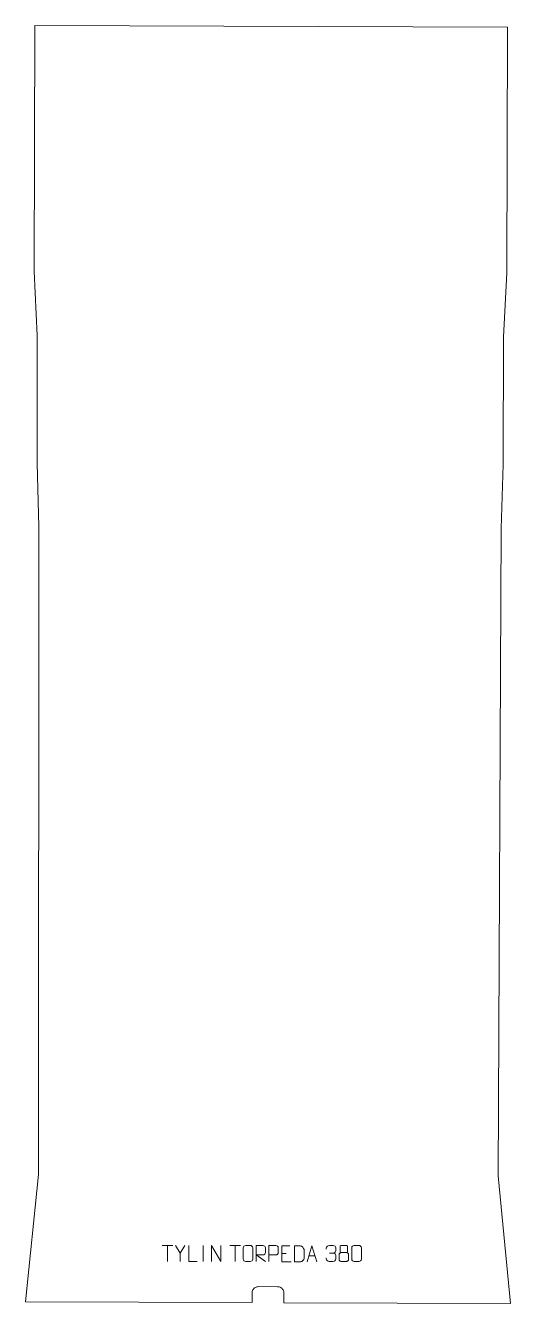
# Model space of a CAD drawing. Header units: millimetres. Extents: x -380 to 380, y -1358 to 643.
import ezdxf

# ---------------------------------------------------------------- set-up
doc = ezdxf.new("R2010")
doc.units = ezdxf.units.MM
doc.header["$MEASUREMENT"] = 0
doc.layers.add('layer 1', color=7, linetype='Continuous')

msp = doc.modelspace()

# ---------------------------------------------------------------- linework, layer by layer
at = {"layer": 'layer 1', "color": 242, "lineweight": 9}
msp.add_open_spline([(368.1496, -44.705), (368.1496, -44.705), (364.8755, -144.6054), (364.8755, -144.6054), (364.8755, -144.6054), (364.8755, -144.6054), (360.0794, -1157.9247), (360.0794, -1157.9247), (360.0794, -1157.9247), (360.0794, -1157.9247), (379.5014, -1357.5), (379.5014, -1357.5), (379.5014, -1357.5), (379.5014, -1357.5), (24.9678, -1356.3123), (24.9678, -1356.3123), (24.9678, -1356.3123), (24.9678, -1356.3123), (25.005, -1341.3516), (25.005, -1341.3516), (25.005, -1341.3516), (25.005, -1341.3516), (24.9234, -1340.049), (24.9234, -1340.049), (24.9234, -1340.049), (24.9234, -1340.049), (24.6717, -1338.7687), (24.6717, -1338.7687), (24.6717, -1338.7687), (24.6717, -1338.7687), (24.2538, -1337.5314), (24.2538, -1337.5314), (24.2538, -1337.5314), (24.2538, -1337.5314), (23.6796, -1336.3601), (23.6796, -1336.3601), (23.6796, -1336.3601), (23.6796, -1336.3601), (22.9565, -1335.2726), (22.9565, -1335.2726), (22.9565, -1335.2726), (22.9565, -1335.2726), (22.0983, -1334.2884), (22.0983, -1334.2884), (22.0983, -1334.2884), (22.0983, -1334.2884), (21.1179, -1333.4249), (21.1179, -1333.4249), (21.1179, -1333.4249), (21.1179, -1333.4249), (20.0335, -1332.6966), (20.0335, -1332.6966), (20.0335, -1332.6966), (20.0335, -1332.6966), (18.8633, -1332.1155), (18.8633, -1332.1155), (18.8633, -1332.1155), (18.8633, -1332.1155), (17.6271, -1331.6922), (17.6271, -1331.6922), (17.6271, -1331.6922), (17.6271, -1331.6922), (16.3472, -1331.4338), (16.3472, -1331.4338), (16.3472, -1331.4338), (16.3472, -1331.4338), (15.0431, -1331.3442), (15.0431, -1331.3442), (15.0431, -1331.3442), (15.0431, -1331.3442), (-14.9171, -1331.2436), (-14.9171, -1331.2436), (-14.9171, -1331.2436), (-14.9171, -1331.2436), (-16.2212, -1331.3241), (-16.2212, -1331.3241), (-16.2212, -1331.3241), (-16.2212, -1331.3241), (-17.5041, -1331.5742), (-17.5041, -1331.5742), (-17.5041, -1331.5742), (-17.5041, -1331.5742), (-18.7415, -1331.9894), (-18.7415, -1331.9894), (-18.7415, -1331.9894), (-18.7415, -1331.9894), (-19.9143, -1332.5626), (-19.9143, -1332.5626), (-19.9143, -1332.5626), (-19.9143, -1332.5626), (-21.0029, -1333.2841), (-21.0029, -1333.2841), (-21.0029, -1333.2841), (-21.0029, -1333.2841), (-21.9871, -1334.1412), (-21.9871, -1334.1412), (-21.9871, -1334.1412), (-21.9871, -1334.1412), (-22.8506, -1335.1185), (-22.8506, -1335.1185), (-22.8506, -1335.1185), (-22.8506, -1335.1185), (-23.579, -1336.2018), (-23.579, -1336.2018), (-23.579, -1336.2018), (-23.579, -1336.2018), (-24.1601, -1337.3697), (-24.1601, -1337.3697), (-24.1601, -1337.3697), (-24.1601, -1337.3697), (-24.5833, -1338.604), (-24.5833, -1338.604), (-24.5833, -1338.604), (-24.5833, -1338.604), (-24.8418, -1339.8828), (-24.8418, -1339.8828), (-24.8418, -1339.8828), (-24.8418, -1339.8828), (-24.9302, -1341.1843), (-24.9302, -1341.1843), (-24.9302, -1341.1843), (-24.9302, -1341.1843), (-24.9678, -1356.145), (-24.9678, -1356.145), (-24.9678, -1356.145), (-24.9678, -1356.145), (-379.5015, -1354.9585), (-379.5015, -1354.9585), (-379.5015, -1354.9585), (-379.5015, -1354.9585), (-359.0736, -1155.5157), (-359.0736, -1155.5157), (-359.0736, -1155.5157), (-359.0736, -1155.5157), (-358.7642, -142.1804), (-358.7642, -142.1804), (-358.7642, -142.1804), (-358.7642, -142.1804), (-361.5362, -42.2603), (-361.5362, -42.2603), (-361.5362, -42.2603), (-361.5362, -42.2603), (-361.0807, 157.6004), (-361.0807, 157.6004), (-361.0807, 157.6004), (-361.0807, 157.6004), (-365.8517, 257.5675), (-365.8517, 257.5675), (-365.8517, 257.5675), (-365.8517, 257.5675), (-364.9788, 642.5005), (-364.9788, 642.5005), (-364.9788, 642.5005), (-364.9788, 642.5005), (375.0428, 640.0182), (375.0428, 640.0182), (375.0428, 640.0182), (375.0428, 640.0182), (373.9766, 255.0864), (373.9766, 255.0864), (373.9766, 255.0864), (373.9766, 255.0864), (368.7026, 155.1541), (368.7026, 155.1541), (368.7026, 155.1541), (368.7026, 155.1541), (368.1496, -44.705), (368.1496, -44.705)], degree=3, knots=[0, 0, 0, 0, 0.023255814, 0.023255814, 0.023255814, 0.023255814, 0.046511628, 0.046511628, 0.046511628, 0.046511628, 0.069767442, 0.069767442, 0.069767442, 0.069767442, 0.093023256, 0.093023256, 0.093023256, 0.093023256, 0.11627907, 0.11627907, 0.11627907, 0.11627907, 0.139534884, 0.139534884, 0.139534884, 0.139534884, 0.162790698, 0.162790698, 0.162790698, 0.162790698, 0.186046512, 0.186046512, 0.186046512, 0.186046512, 0.209302326, 0.209302326, 0.209302326, 0.209302326, 0.23255814, 0.23255814, 0.23255814, 0.23255814, 0.255813953, 0.255813953, 0.255813953, 0.255813953, 0.279069767, 0.279069767, 0.279069767, 0.279069767, 0.302325581, 0.302325581, 0.302325581, 0.302325581, 0.325581395, 0.325581395, 0.325581395, 0.325581395, 0.348837209, 0.348837209, 0.348837209, 0.348837209, 0.372093023, 0.372093023, 0.372093023, 0.372093023, 0.395348837, 0.395348837, 0.395348837, 0.395348837, 0.418604651, 0.418604651, 0.418604651, 0.418604651, 0.441860465, 0.441860465, 0.441860465, 0.441860465, 0.465116279, 0.465116279, 0.465116279, 0.465116279, 0.488372093, 0.488372093, 0.488372093, 0.488372093, 0.511627907, 0.511627907, 0.511627907, 0.511627907, 0.534883721, 0.534883721, 0.534883721, 0.534883721, 0.558139535, 0.558139535, 0.558139535, 0.558139535, 0.581395349, 0.581395349, 0.581395349, 0.581395349, 0.604651163, 0.604651163, 0.604651163, 0.604651163, 0.627906977, 0.627906977, 0.627906977, 0.627906977, 0.651162791, 0.651162791, 0.651162791, 0.651162791, 0.674418605, 0.674418605, 0.674418605, 0.674418605, 0.697674419, 0.697674419, 0.697674419, 0.697674419, 0.720930233, 0.720930233, 0.720930233, 0.720930233, 0.744186047, 0.744186047, 0.744186047, 0.744186047, 0.76744186, 0.76744186, 0.76744186, 0.76744186, 0.790697674, 0.790697674, 0.790697674, 0.790697674, 0.813953488, 0.813953488, 0.813953488, 0.813953488, 0.837209302, 0.837209302, 0.837209302, 0.837209302, 0.860465116, 0.860465116, 0.860465116, 0.860465116, 0.88372093, 0.88372093, 0.88372093, 0.88372093, 0.906976744, 0.906976744, 0.906976744, 0.906976744, 0.930232558, 0.930232558, 0.930232558, 0.930232558, 0.953488372, 0.953488372, 0.953488372, 0.953488372, 1, 1, 1, 1], dxfattribs=at)
at = {"layer": 'layer 1', "color": 250, "lineweight": 9}
for points in [[(-165.8272, -1266.8287), (-165.8272, -1266.8287), (-148.84, -1266.8287), (-148.84, -1266.8287)], [(-157.3334, -1291.7587), (-157.3334, -1291.7587), (-157.3334, -1266.8052), (-157.3334, -1266.8052)], [(-137.3343, -1278.7039), (-137.3343, -1278.7039), (-144.6552, -1266.8052), (-144.6552, -1266.8052)], [(-101.3335, -1266.7949), (-101.3335, -1266.7949), (-101.3335, -1291.769), (-101.3335, -1291.769)], [(-59.8271, -1266.8287), (-59.8271, -1266.8287), (-42.8399, -1266.8287), (-42.8399, -1266.8287)], [(-51.3333, -1291.7587), (-51.3333, -1291.7587), (-51.3333, -1266.8052), (-51.3333, -1266.8052)], [(21.4984, -1279.2819), (21.4984, -1279.2819), (28.6665, -1279.2819), (28.6665, -1279.2819)], [(96.0115, -1278.7347), (96.0115, -1278.7347), (102.2079, -1278.7347), (102.2079, -1278.7347)], [(64.1835, -1283.1063), (64.1835, -1283.1063), (73.6792, -1283.1063), (73.6792, -1283.1063)]]:
    msp.add_open_spline(points, degree=3, dxfattribs=at)
for points, knots in [([(-130.0119, -1266.8052), (-130.0119, -1266.8052), (-137.3343, -1278.7039), (-137.3343, -1278.7039), (-137.3343, -1278.7039), (-137.3343, -1278.7039), (-137.3336, -1291.7588), (-137.3336, -1291.7588)], [0, 0, 0, 0, 0.333333333, 0.333333333, 0.333333333, 0.333333333, 1, 1, 1, 1]), ([(-110.859, -1291.7588), (-110.859, -1291.7588), (-123.8081, -1291.7588), (-123.8081, -1291.7588), (-123.8081, -1291.7588), (-123.8081, -1291.7588), (-123.8081, -1266.8052), (-123.8081, -1266.8052)], [0, 0, 0, 0, 0.333333333, 0.333333333, 0.333333333, 0.333333333, 1, 1, 1, 1]), ([(-88.6609, -1291.7587), (-88.6609, -1291.7587), (-88.6609, -1266.8052), (-88.6609, -1266.8052), (-88.6609, -1266.8052), (-88.6609, -1266.8052), (-74.0061, -1291.7587), (-74.0061, -1291.7587), (-74.0061, -1291.7587), (-74.0061, -1291.7587), (-74.0061, -1266.8052), (-74.0061, -1266.8052)], [0, 0, 0, 0, 0.25, 0.25, 0.25, 0.25, 0.5, 0.5, 0.5, 0.5, 1, 1, 1, 1]), ([(-34.9142, -1266.7827), (-32.5481, -1266.7827), (-30.1816, -1266.7827), (-27.8151, -1266.7827), (-27.8151, -1266.7827), (-25.8346, -1266.7471), (-23.8086, -1268.2414), (-23.7815, -1270.6835), (-23.7815, -1270.6835), (-23.7819, -1276.4409), (-23.7819, -1282.1987), (-23.7815, -1287.9569), (-23.7815, -1287.9569), (-23.9236, -1290.2845), (-25.63, -1291.7668), (-27.8151, -1291.7776), (-27.8151, -1291.7776), (-30.1875, -1291.7772), (-32.5599, -1291.7772), (-34.9319, -1291.7776), (-34.9319, -1291.7776), (-36.8904, -1291.8832), (-38.8968, -1289.9953), (-38.8854, -1287.9743), (-38.8854, -1287.9743), (-38.885, -1282.1937), (-38.885, -1276.4134), (-38.8854, -1270.6336), (-38.8854, -1270.6336), (-38.8811, -1268.4916), (-37.104, -1266.7691), (-34.9142, -1266.7827)], [0, 0, 0, 0, 0.111111111, 0.111111111, 0.111111111, 0.111111111, 0.222222222, 0.222222222, 0.222222222, 0.222222222, 0.333333333, 0.333333333, 0.333333333, 0.333333333, 0.444444444, 0.444444444, 0.444444444, 0.444444444, 0.555555556, 0.555555556, 0.555555556, 0.555555556, 0.666666667, 0.666666667, 0.666666667, 0.666666667, 0.777777778, 0.777777778, 0.777777778, 0.777777778, 1, 1, 1, 1]), ([(-18.6655, -1291.7587), (-18.6655, -1291.7587), (-18.6655, -1266.8052), (-18.6655, -1266.8052), (-18.6655, -1266.8052), (-15.0707, -1266.8052), (-11.4752, -1266.8052), (-7.88, -1266.8052), (-7.88, -1266.8052), (-5.5547, -1266.8429), (-3.9974, -1268.3329), (-4.0015, -1270.6993), (-4.0015, -1270.6993), (-4.0019, -1272.7348), (-4.0019, -1275.7942), (-4.0015, -1277.8302), (-4.0015, -1277.8302), (-4.008, -1279.7057), (-5.8203, -1281.6475), (-7.8298, -1281.6666), (-7.8298, -1281.6666), (-7.8298, -1281.6666), (-18.6655, -1281.6666), (-18.6655, -1281.6666), (-18.6655, -1281.6666), (-18.6655, -1281.6666), (-4.0108, -1291.7587), (-4.0108, -1291.7587)], [0, 0, 0, 0, 0.125, 0.125, 0.125, 0.125, 0.25, 0.25, 0.25, 0.25, 0.375, 0.375, 0.375, 0.375, 0.5, 0.5, 0.5, 0.5, 0.625, 0.625, 0.625, 0.625, 0.75, 0.75, 0.75, 0.75, 1, 1, 1, 1]), ([(1.3344, -1291.7587), (1.3344, -1291.7587), (1.3344, -1266.8051), (1.3344, -1266.8051), (1.3344, -1266.8051), (4.9294, -1266.8051), (8.5247, -1266.8051), (12.1201, -1266.8051), (12.1201, -1266.8051), (14.4453, -1266.843), (16.0027, -1268.3331), (15.9985, -1270.6992), (15.9985, -1270.6992), (15.9981, -1272.7349), (15.9981, -1275.7942), (15.9985, -1277.8302), (15.9985, -1277.8302), (15.992, -1279.7056), (14.1798, -1281.6475), (12.1702, -1281.6666), (12.1702, -1281.6666), (12.1702, -1281.6666), (1.3344, -1281.6666), (1.3344, -1281.6666)], [0, 0, 0, 0, 0.142857143, 0.142857143, 0.142857143, 0.142857143, 0.285714286, 0.285714286, 0.285714286, 0.285714286, 0.428571429, 0.428571429, 0.428571429, 0.428571429, 0.571428571, 0.571428571, 0.571428571, 0.571428571, 0.714285714, 0.714285714, 0.714285714, 0.714285714, 1, 1, 1, 1]), ([(34.3723, -1267.4022), (34.3723, -1267.4022), (21.4984, -1267.4022), (21.4984, -1267.4022), (21.4984, -1267.4022), (21.4984, -1267.4022), (21.4984, -1292.3558), (21.4984, -1292.3558), (21.4984, -1292.3558), (21.4984, -1292.3558), (36.3642, -1292.3558), (36.3642, -1292.3558)], [0, 0, 0, 0, 0.25, 0.25, 0.25, 0.25, 0.5, 0.5, 0.5, 0.5, 1, 1, 1, 1]), ([(41.539, -1292.3276), (43.8708, -1292.3272), (48.821, -1292.3512), (51.1525, -1292.3515), (51.1525, -1292.3515), (53.0775, -1292.4569), (56.3961, -1288.9153), (56.3849, -1286.898), (56.3849, -1286.898), (56.3845, -1281.1279), (56.3845, -1278.9582), (56.3849, -1273.1889), (56.3849, -1273.1889), (56.3806, -1271.0508), (53.0061, -1267.3907), (50.8537, -1267.4042), (50.8537, -1267.4042), (48.528, -1267.4042), (43.8037, -1267.4042), (41.4776, -1267.4042), (41.4776, -1267.4042), (41.478, -1273.1511), (41.5393, -1286.5803), (41.539, -1292.3276)], [0, 0, 0, 0, 0.142857143, 0.142857143, 0.142857143, 0.142857143, 0.285714286, 0.285714286, 0.285714286, 0.285714286, 0.428571429, 0.428571429, 0.428571429, 0.428571429, 0.571428571, 0.571428571, 0.571428571, 0.571428571, 0.714285714, 0.714285714, 0.714285714, 0.714285714, 1, 1, 1, 1]), ([(61.4609, -1292.3557), (61.4609, -1292.3557), (68.8319, -1267.4022), (68.8319, -1267.4022), (68.8319, -1267.4022), (68.8319, -1267.4022), (76.4018, -1292.3557), (76.4018, -1292.3557)], [0, 0, 0, 0, 0.333333333, 0.333333333, 0.333333333, 0.333333333, 1, 1, 1, 1]), ([(91.3018, -1272.4895), (91.3018, -1272.4895), (91.3018, -1270.6323), (91.3018, -1270.6323), (91.3018, -1270.6323), (91.2875, -1268.8904), (93.952, -1266.7723), (96.0111, -1266.795), (96.0111, -1266.795), (98.0752, -1266.795), (100.1392, -1266.795), (102.2029, -1266.795), (102.2029, -1266.795), (104.3974, -1266.7862), (105.9957, -1268.633), (106.0401, -1270.5451), (106.0401, -1270.5451), (106.0397, -1271.9802), (106.0397, -1273.4153), (106.0401, -1274.8508), (106.0401, -1274.8508), (105.9915, -1276.5043), (104.3889, -1278.7343), (102.1906, -1278.7243), (102.1906, -1278.7243), (104.3943, -1278.7355), (106.0023, -1280.5387), (106.0563, -1282.5982), (106.0563, -1282.5982), (106.0559, -1284.3829), (106.0559, -1286.1676), (106.0563, -1287.9527), (106.0563, -1287.9527), (106.0664, -1290.0141), (104.0115, -1291.7772), (102.1906, -1291.7691), (102.1906, -1291.7691), (100.1253, -1291.7688), (98.0601, -1291.7688), (95.9945, -1291.7691), (95.9945, -1291.7691), (93.8259, -1291.7576), (91.2949, -1289.3574), (91.2763, -1287.8956), (91.2763, -1287.8956), (91.2763, -1287.8956), (91.2763, -1285.987), (91.2763, -1285.987)], [0, 0, 0, 0, 0.076923077, 0.076923077, 0.076923077, 0.076923077, 0.153846154, 0.153846154, 0.153846154, 0.153846154, 0.230769231, 0.230769231, 0.230769231, 0.230769231, 0.307692308, 0.307692308, 0.307692308, 0.307692308, 0.384615385, 0.384615385, 0.384615385, 0.384615385, 0.461538462, 0.461538462, 0.461538462, 0.461538462, 0.538461538, 0.538461538, 0.538461538, 0.538461538, 0.615384615, 0.615384615, 0.615384615, 0.615384615, 0.692307692, 0.692307692, 0.692307692, 0.692307692, 0.769230769, 0.769230769, 0.769230769, 0.769230769, 0.846153846, 0.846153846, 0.846153846, 0.846153846, 1, 1, 1, 1]), ([(111.2542, -1280.7893), (111.2542, -1283.9601), (111.2542, -1285.6622), (111.2542, -1288.8336), (111.2542, -1288.8336), (111.2457, -1290.0555), (112.9436, -1291.7482), (114.1962, -1291.7567), (114.1962, -1291.7567), (117.1793, -1291.7564), (120.1626, -1291.7564), (123.146, -1291.7567), (123.146, -1291.7567), (124.4693, -1291.745), (126.0897, -1290.1234), (126.0786, -1288.8242), (126.0786, -1288.8242), (126.0783, -1285.656), (126.0783, -1283.9572), (126.0786, -1280.7893), (126.0786, -1280.7893), (126.0089, -1279.4089), (124.4311, -1277.8303), (123.1257, -1277.8364), (123.1257, -1277.8364), (120.1491, -1277.8367), (117.1725, -1277.8367), (114.1962, -1277.8364), (114.1962, -1277.8364), (113.1167, -1277.83), (111.2704, -1279.4089), (111.2542, -1280.7893)], [0, 0, 0, 0, 0.111111111, 0.111111111, 0.111111111, 0.111111111, 0.222222222, 0.222222222, 0.222222222, 0.222222222, 0.333333333, 0.333333333, 0.333333333, 0.333333333, 0.444444444, 0.444444444, 0.444444444, 0.444444444, 0.555555556, 0.555555556, 0.555555556, 0.555555556, 0.666666667, 0.666666667, 0.666666667, 0.666666667, 0.777777778, 0.777777778, 0.777777778, 0.777777778, 1, 1, 1, 1]), ([(112.713, -1268.2711), (112.713, -1270.4841), (112.713, -1274.1664), (112.713, -1276.3797), (112.713, -1276.3797), (112.728, -1276.8871), (113.5354, -1277.8185), (114.2355, -1277.8173), (114.2355, -1277.8173), (117.2054, -1277.8171), (120.1756, -1277.902), (123.146, -1277.9023), (123.146, -1277.9023), (123.9431, -1277.8981), (124.6638, -1277.1078), (124.6612, -1276.3871), (124.6612, -1276.3871), (124.6609, -1274.1711), (124.6609, -1270.4864), (124.6612, -1268.2711), (124.6612, -1268.2711), (124.6427, -1267.5603), (124.0313, -1266.7999), (123.1974, -1266.8073), (123.1974, -1266.8073), (120.1803, -1266.8076), (117.1634, -1266.8076), (114.1468, -1266.8073), (114.1468, -1266.8073), (113.5204, -1266.7997), (112.6963, -1267.5107), (112.713, -1268.2711)], [0, 0, 0, 0, 0.111111111, 0.111111111, 0.111111111, 0.111111111, 0.222222222, 0.222222222, 0.222222222, 0.222222222, 0.333333333, 0.333333333, 0.333333333, 0.333333333, 0.444444444, 0.444444444, 0.444444444, 0.444444444, 0.555555556, 0.555555556, 0.555555556, 0.555555556, 0.666666667, 0.666666667, 0.666666667, 0.666666667, 0.777777778, 0.777777778, 0.777777778, 0.777777778, 1, 1, 1, 1]), ([(135.0857, -1266.7827), (137.4518, -1266.7827), (139.8183, -1266.7827), (142.1848, -1266.7827), (142.1848, -1266.7827), (144.1653, -1266.7471), (146.1913, -1268.2414), (146.2184, -1270.6835), (146.2184, -1270.6835), (146.218, -1276.4409), (146.218, -1282.1987), (146.2184, -1287.9569), (146.2184, -1287.9569), (146.0763, -1290.2845), (144.3699, -1291.7668), (142.1848, -1291.7776), (142.1848, -1291.7776), (139.8124, -1291.7772), (137.44, -1291.7772), (135.068, -1291.7776), (135.068, -1291.7776), (133.1095, -1291.8832), (131.1031, -1289.9953), (131.1145, -1287.9743), (131.1145, -1287.9743), (131.1149, -1282.1937), (131.1149, -1276.4134), (131.1145, -1270.6336), (131.1145, -1270.6336), (131.1188, -1268.4916), (132.8959, -1266.7691), (135.0857, -1266.7827)], [0, 0, 0, 0, 0.111111111, 0.111111111, 0.111111111, 0.111111111, 0.222222222, 0.222222222, 0.222222222, 0.222222222, 0.333333333, 0.333333333, 0.333333333, 0.333333333, 0.444444444, 0.444444444, 0.444444444, 0.444444444, 0.555555556, 0.555555556, 0.555555556, 0.555555556, 0.666666667, 0.666666667, 0.666666667, 0.666666667, 0.777777778, 0.777777778, 0.777777778, 0.777777778, 1, 1, 1, 1])]:
    msp.add_open_spline(points, degree=3, knots=knots, dxfattribs=at)

doc.saveas('drawing.dxf')
